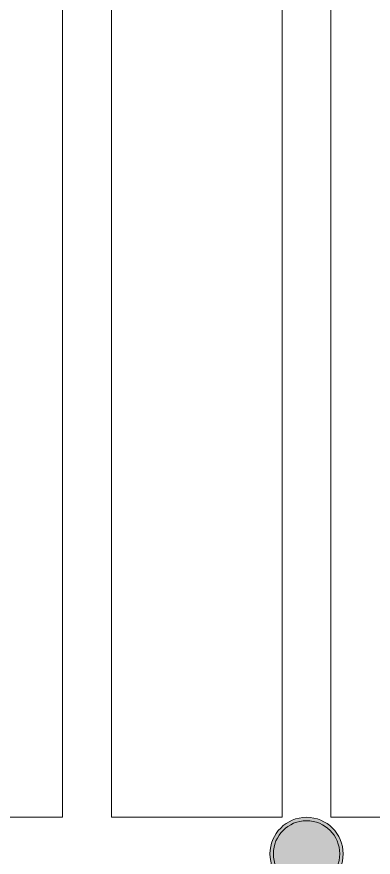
# Model space of a CAD drawing. Header units: metres. Extents: x -17822 to 152406, y -4219 to 19791.
# Drawn here: x 114221.7 to 114367.8, y 2406.8 to 2751.2 of the extents above; entities that cross this region are included whole.
import ezdxf
from ezdxf.xclip import XClip

# ---------------------------------------------------------------- set-up
doc = ezdxf.new("R2010")
doc.units = ezdxf.units.M
doc.header["$LTSCALE"] = 100
doc.header["$MEASUREMENT"] = 0
doc.header["$XCLIPFRAME"] = 0
doc.layers.get('0').update_dxf_attribs({"color": 9, "lineweight": 9})
for name, color, linetype, lineweight in [('04', 9, 'Continuous', 9), ('05S', 9, 'Continuous', 9), ('06B', 9, 'Continuous', 9), ('06D', 9, 'Continuous', 9), ('10', 9, 'Continuous', 9)]:
    doc.layers.add(name, color=color, linetype=linetype, lineweight=lineweight)

# ---------------------------------------------------------------- blocks, each defined once
blk = doc.blocks.new('p-araba-polo')
blk.add_line((1.2557, 0.8419), (1.8967, 1.7338))
at = {"extrusion": (0, 0, -1)}
blk.add_arc((-1.2557, 0.8419), 1.0984, 125.7081, 179.024, dxfattribs=at)
blk = doc.blocks.new('p-kolon celik')
at = {"layer": '05S'}
h = blk.add_hatch(color=256, dxfattribs=at)
h.dxf.hatch_style = 1
edge = h.paths.add_edge_path()
edge.add_arc((0, 0), 15, 0, 360)
at = {"layer": '10'}
for radius in [15, 13.6]:
    blk.add_circle((0, 0), radius, dxfattribs=at)
blk = doc.blocks.new('pergolecatikati_krtrevizegorunus')
at = {"layer": '06B'}
for points in [[(-30, 1080), (-30, 1010), (-800, 1010), (-800, 1080)], [(-30, 990), (-30, 920), (-800, 920), (-800, 990)], [(-30, 900), (-30, 830), (-800, 830), (-800, 900)]]:
    blk.add_lwpolyline(points, close=True, dxfattribs=at)
blk = doc.blocks.new('p-cati_vw')
at = {"rotation": 90}
blk.add_blockref('p-kolon celik', (875.51, -2138), dxfattribs=at)
at = {"layer": '04'}
ref = blk.add_blockref('p-araba-polo', (1015.75, -2389.81), dxfattribs=dict(at, xscale=-100, yscale=100, zscale=100, rotation=1.082915e-10))
XClip(ref).set_block_clipping_path([(-0.0924763951, -0.9835002962), (4.0650970395, 0.9845199444)])
at = {"layer": '06B', "rotation": 1.082915e-10}
blk.add_blockref('pergolecatikati_krtrevizegorunus', (890.51, -3138), dxfattribs=at)

msp = doc.modelspace()

# ---------------------------------------------------------------- block references
at = {"layer": '06D', "rotation": 269.9999999998917}
msp.add_blockref('p-cati_vw', (116478.49, 3283.68), dxfattribs=at)

doc.saveas('drawing.dxf')
